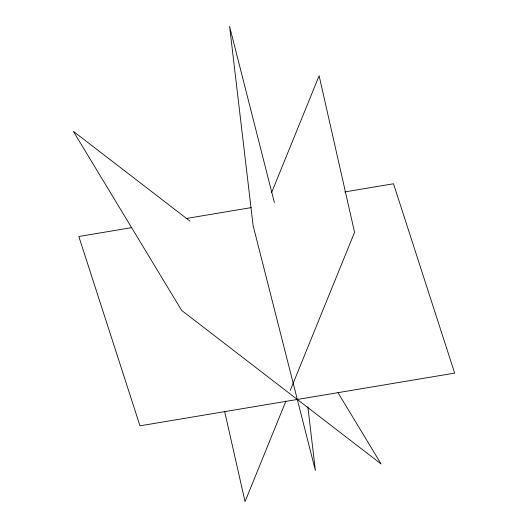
<?xml version="1.0" encoding="UTF-8"?>
<svg xmlns="http://www.w3.org/2000/svg" width="528" height="528" viewBox="0 0 528 528"><rect width="100%" height="100%" fill="white"/><g stroke="black" fill="none" stroke-linecap="round" stroke-linejoin="round"><path stroke-width="0.79" d="M271.663 192.482L319.13 75.768L354.559 232.32L290.275 390.39M285.938 401.056L245.045 501.6L224.697 411.682M131.683 227.641L78.83 236.491L139.986 425.825L454.667 373.105L393.512 183.77L344.725 191.948M186.166 218.513L251.216 207.616M189.994 221.12L73.333 131.314L181.685 310.438L381.11 463.96L338.026 392.733M274.395 202.627L229.581 26.4L253.123 225.634L315.374 470.441L307.85 406.751"/></g></svg>
